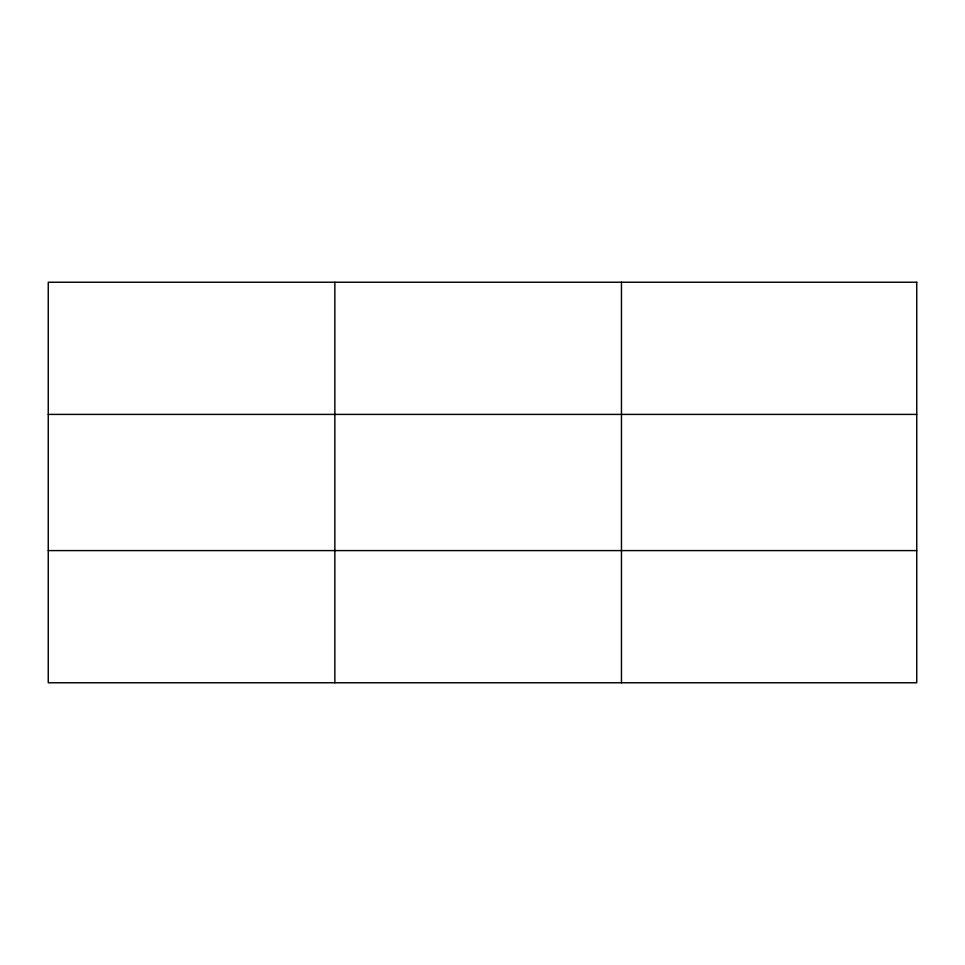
<?xml version="1.0" encoding="UTF-8"?>
<svg xmlns="http://www.w3.org/2000/svg" width="965" height="965" viewBox="0 0 965 965"><rect width="100%" height="100%" fill="white"/><g stroke="black" fill="none" stroke-linecap="round" stroke-linejoin="round"><path stroke-width="1.45" d="M334.855 282.238L334.855 682.762M621.46 282.238L621.46 682.762M48.25 414.407L916.75 414.407M48.25 550.593L916.75 550.593M916.75 282.238L916.75 682.762L48.25 682.762L48.25 282.238L916.75 282.238"/></g></svg>
